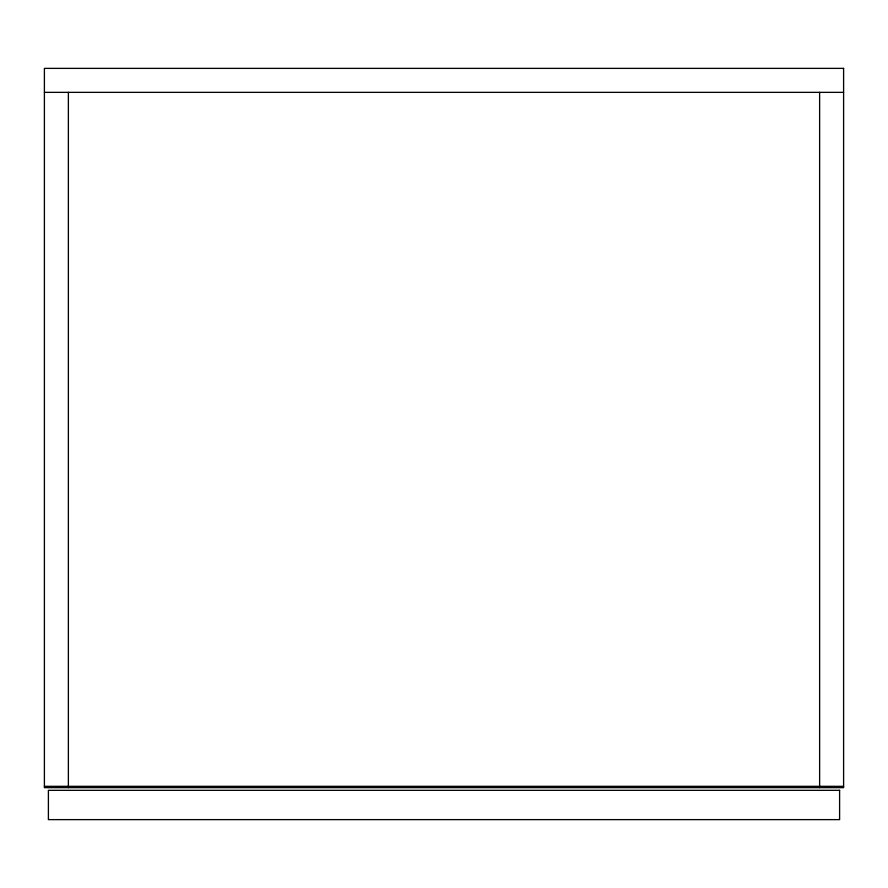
<?xml version="1.0" encoding="UTF-8"?>
<svg xmlns="http://www.w3.org/2000/svg" width="888" height="888" viewBox="0 0 888 888"><rect width="100%" height="100%" fill="white"/><g stroke="black" fill="none" stroke-linecap="round" stroke-linejoin="round"><path stroke-width="1.33" d="M44.4 92.352L843.6 92.352M44.4 786.324L843.6 786.324M819.624 92.352L819.624 787.656M68.376 92.352L68.376 787.656M843.6 68.376L44.4 68.376L44.4 787.656L843.6 787.656L843.6 68.376M839.604 790.32L48.396 790.32L48.396 819.624L839.604 819.624L839.604 790.32"/></g></svg>
